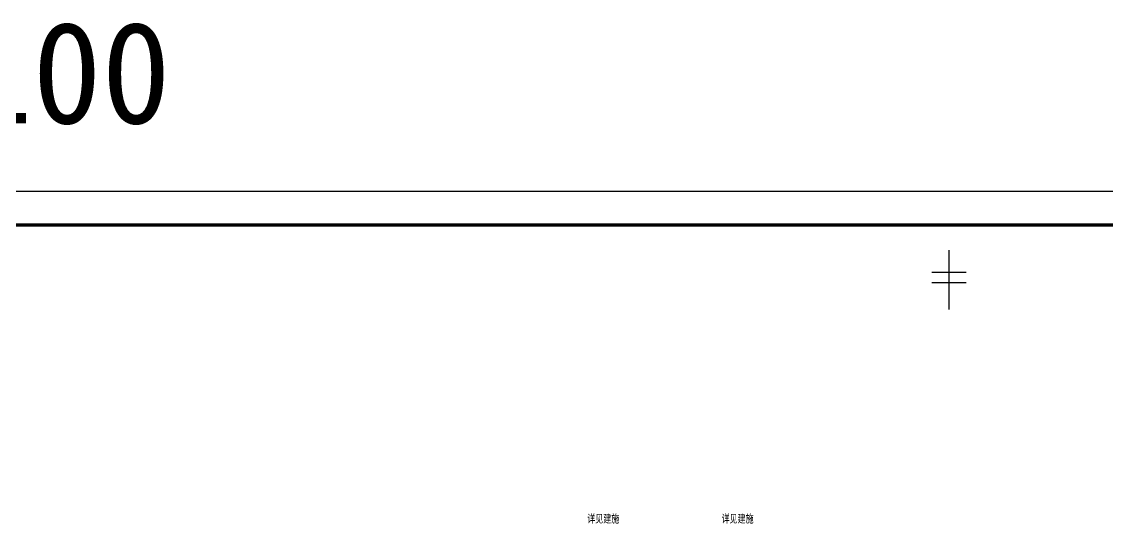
# Model space of a CAD drawing. Extents: x -518115 to 790560, y -210384 to 1628073.
# Drawn here: x 418241 to 450295, y -2996 to 11982 of the extents above; entities that cross this region are included whole.
import ezdxf

# ---------------------------------------------------------------- set-up
doc = ezdxf.new("R2010")
doc.units = 0
doc.header["$LTSCALE"] = 1000
doc.header["$MEASUREMENT"] = 0
doc.layers.add('PUB_TEXT', color=4, linetype='Continuous')
doc.layers.add('图框', color=140, linetype='Continuous')
doc.layers.add('yichutu', color=7, linetype='Continuous', true_color=0xffffff, plot=False)
doc.styles.add('_TCH_AXIS', font='COMPLEX', dxfattribs={"bigfont": 'GBCBIG'})
doc.styles.add('_TCH_LABEL', font='')
doc.styles.get('_TCH_LABEL').set_extended_font_data('SimHei')

# ---------------------------------------------------------------- blocks, each defined once
blk = doc.blocks.new('yct-841-594-84100-59399.9999999999-100-1000.0')
at = {"layer": 'yichutu', "color": 7, "true_color": 0xffffff}
blk.add_lwpolyline([(0, 0), (0, 59400), (84100, 59400), (84100, 0)], close=True, dxfattribs=at)
at = {"layer": 'yichutu', "color": 7, "true_color": 0xffffff, "style": '_TCH_LABEL'}
blk.add_text('A1 1:100', height=3000, dxfattribs=at).set_placement((0, 61400))
blk = doc.blocks.new('TK')
at = {"layer": '图框'}
blk.add_lwpolyline([(465375, 548714), (549475, 548714), (549475, 489314), (465375, 489314)], close=True, dxfattribs=at)
blk.add_lwpolyline([(465375, 548714), (549475, 548714), (549475, 489314), (465375, 489314)], close=True, dxfattribs=at)
at = {"layer": '图框', "const_width": 100}
blk.add_lwpolyline([(548475, 490314), (548475, 547714), (467875, 547714), (467875, 490314)], close=True, dxfattribs=at)

msp = doc.modelspace()

# ---------------------------------------------------------------- linework, layer by layer
for p, q in [((445616.6, 5243.1), (445616.6, 3492)), ((445616.6, 5243.1), (445616.6, 3492)), ((445109.2, 4586.4), (446124, 4586.4)), ((445109.2, 4586.4), (446124, 4586.4)), ((445109.2, 4283.1), (446124, 4283.1)), ((445109.2, 4283.1), (446124, 4283.1))]:
    msp.add_line(p, q)

# ---------------------------------------------------------------- block references
msp.add_blockref('TK', (-59060.9, -541731.9))
at = {"layer": 'yichutu'}
msp.add_blockref('yct-841-594-84100-59399.9999999999-100-1000.0', (406314.1, -52418.3), dxfattribs=at)

# ---------------------------------------------------------------- texts
at = {"layer": 'PUB_TEXT', "style": '_TCH_AXIS'}
for p in [(434940, -2824.4), (438906.1, -2824.4)]:
    msp.add_text('详见建施', height=236.31, dxfattribs=at).set_placement(p)

doc.saveas('drawing.dxf')
